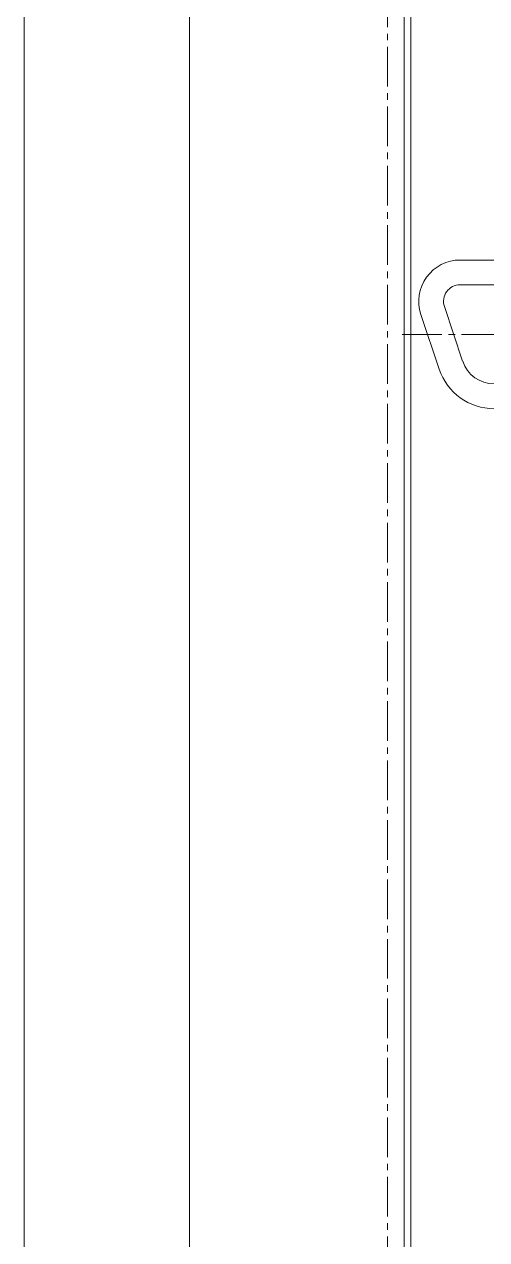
# Model space of a CAD drawing. Header units: millimetres. Extents: x -50460 to 50460, y -35640 to 35640.
# Drawn here: x -33004.7 to -32864.7, y 21930.4 to 22298.3 of the extents above; entities that cross this region are included whole.
import ezdxf

# ---------------------------------------------------------------- set-up
doc = ezdxf.new("R2010")
doc.units = ezdxf.units.MM
doc.linetypes.add('点画线', pattern=[18, 12, -2, 2, -2])
for name, color, linetype, lineweight in [('EB0', 7, 'Continuous', 15), ('RackFrame', 5, 'Continuous', 18), ('中心线层', 1, '点画线', 18), ('尺寸线层', 4, 'Continuous', 18), ('粗实线层', 7, 'Continuous', 15)]:
    doc.layers.add(name, color=color, linetype=linetype, lineweight=lineweight)

# ---------------------------------------------------------------- blocks, each defined once
blk = doc.blocks.new('*X822')
at = {"layer": 'EB0'}
for p, q in [((18.06, 22.5), (-18.06, 22.5)), ((-18.06, 15), (18.06, 15)), ((-22.81, 8.42), (-17.28, -8.16)), ((17.28, -8.16), (22.81, 8.42)), ((-29.92, 6.05), (-24.39, -10.53)), ((24.39, -10.53), (29.92, 6.05)), ((-7.79, -15), (7.79, -15)), ((-7.79, -22.5), (7.79, -22.5))]:
    blk.add_line(p, q, dxfattribs=at)
for centre, radius, start, end in [((-18.06, 10), 12.5, 90, 198.4349), ((18.06, 10), 12.5, 341.5651, 90), ((-18.06, 10), 5, 90, 198.4349), ((18.06, 10), 5, 341.5651, 90), ((-7.79, -5), 17.5, 198.4349, 270), ((-7.79, -5), 10, 198.4349, 270), ((7.79, -5), 10, 270, 341.5651), ((7.79, -5), 17.5, 270, 341.5651)]:
    blk.add_arc(centre, radius, start, end, dxfattribs=at)
at = {"layer": '中心线层', "linetype": '点画线', "lineweight": 18}
blk.add_line((-35.59, 0), (36.91, 0), dxfattribs=at)
blk = doc.blocks.new('*X819')
at = {"layer": 'EB0'}
for p, q in [((115, 1459), (115, 41)), ((117, 1459), (117, 41))]:
    blk.add_line(p, q, dxfattribs=at)
blk.add_blockref('*X822', (150, 600), dxfattribs=at)
blk = doc.blocks.new('*X805')
at = {"layer": 'EB0'}
blk.add_line((-300, 407.51), (-300, 6477.5), dxfattribs=at)
at = {"layer": '粗实线层'}
blk.add_blockref('*X819', (-300, 827.5), dxfattribs=at)

msp = doc.modelspace()

# ---------------------------------------------------------------- linework, layer by layer
at = {"layer": 'RackFrame'}
msp.add_line((-32954.742, 20464.445), (-32954.742, 27714.445), dxfattribs=at)
at = {"layer": '中心线层'}
msp.add_line((-32894.742, 20461.445), (-32894.742, 27717.445), dxfattribs=at)

# ---------------------------------------------------------------- next in the draw order: block references
at = {"layer": '尺寸线层'}
msp.add_blockref('*X805', (-32704.742, 20776.945), dxfattribs=at)

doc.saveas('drawing.dxf')
